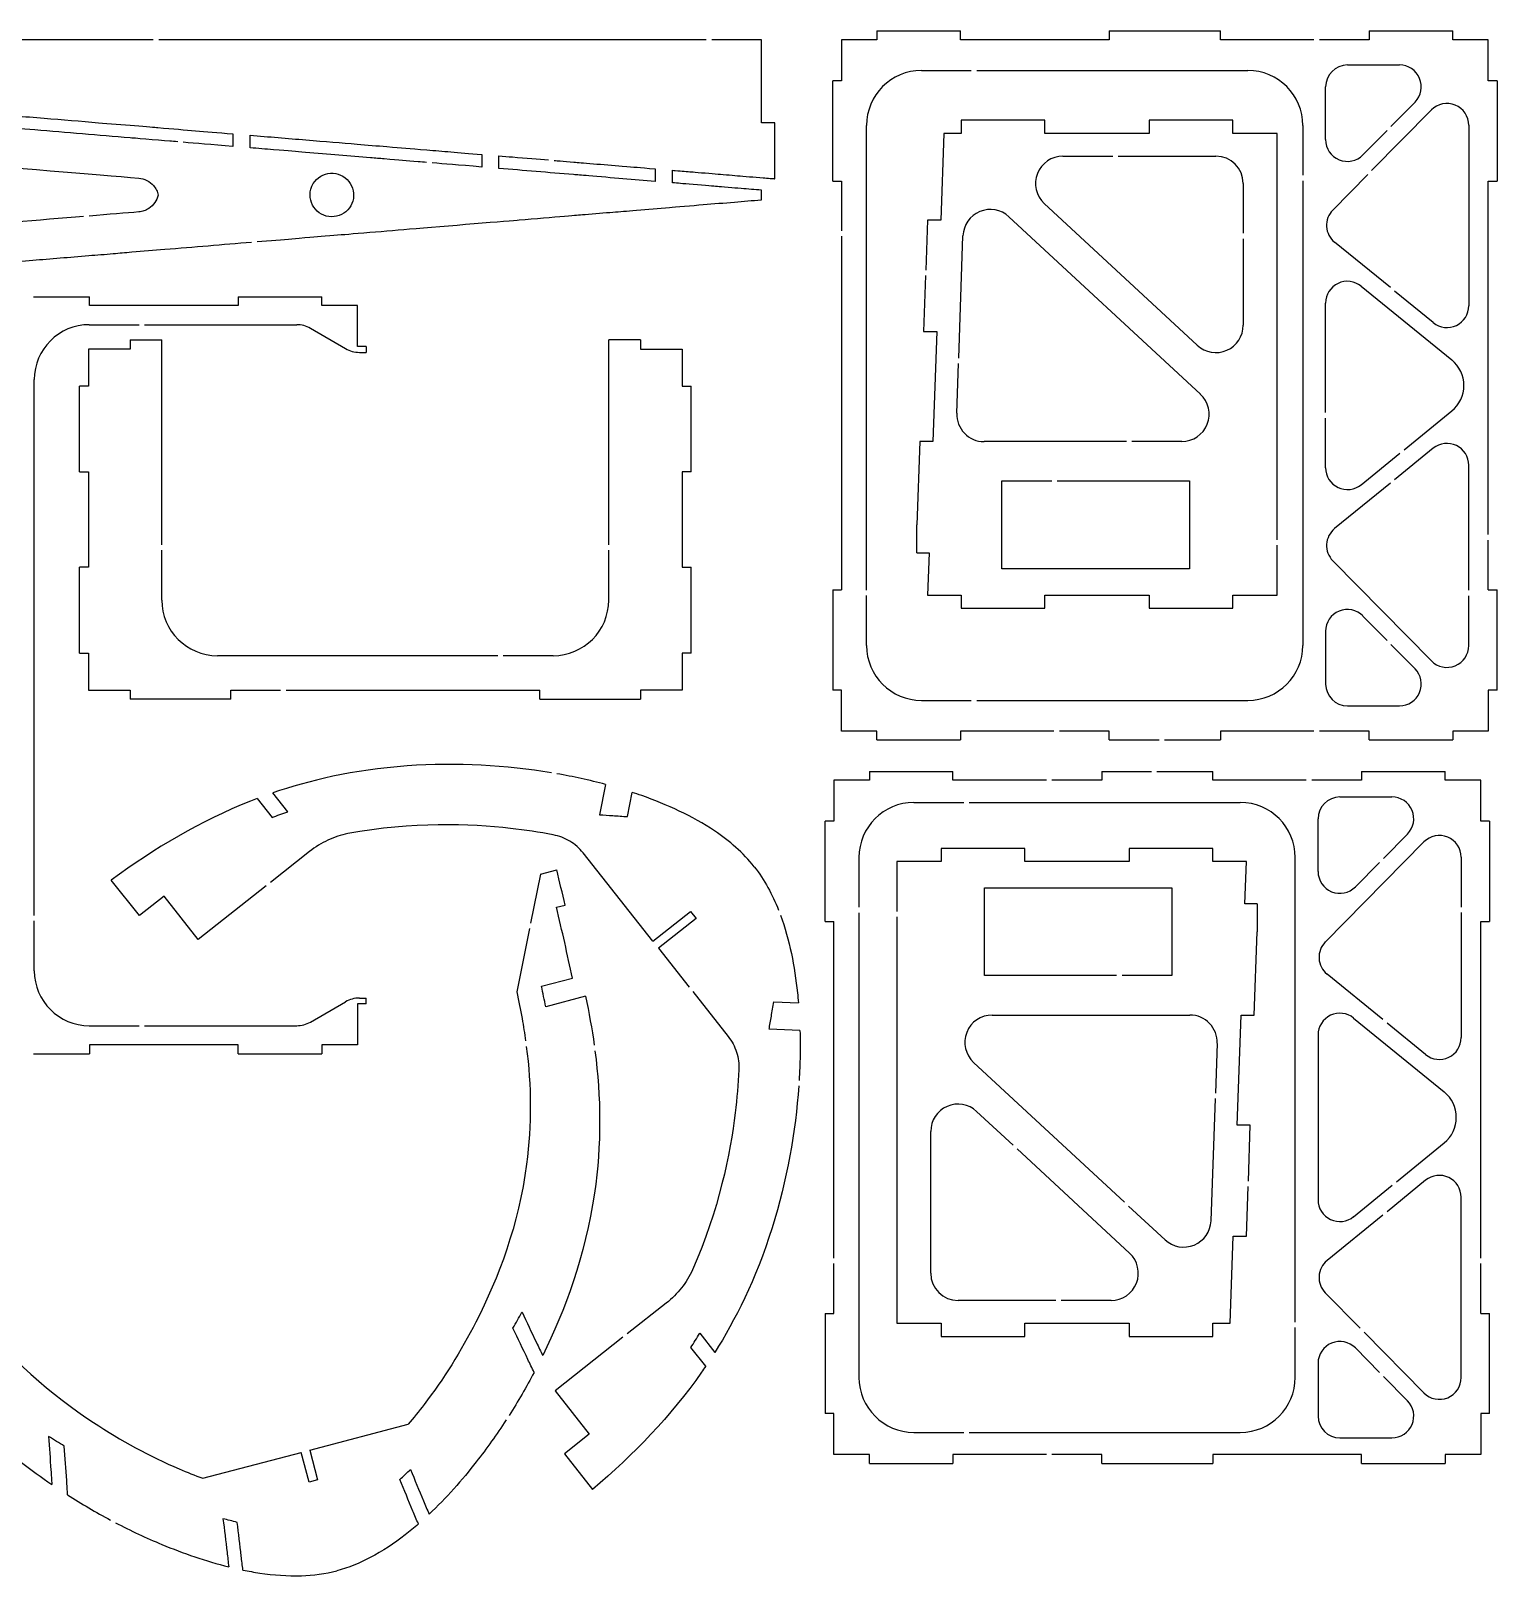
# Model space of a CAD drawing. Header units: millimetres. Extents: x 4 to 596, y -298 to -4.
# Drawn here: x 330.5 to 595.6, y -282.8 to -3.5 of the extents above; entities that cross this region are included whole.
import ezdxf

# ---------------------------------------------------------------- set-up
doc = ezdxf.new("R2010")
doc.units = ezdxf.units.MM
doc.layers.get('0').update_dxf_attribs({"linetype": 'CONTINUOUS'})

msp = doc.modelspace()

# ---------------------------------------------------------------- linework, layer by layer
for p, q in [((352.65, -5.12), (264.17, -5.12)), ((452.65, -5.12), (353.65, -5.12)), ((462.65, -5.12), (453.65, -5.12)), ((462.65, -20.12), (462.65, -5.12)), ((477.09, -5.11), (477.09, -12.52)), ((483.5, -5.11), (477.09, -5.11)), ((483.5, -3.52), (483.5, -5.11)), ((483.5, -3.52), (498.62, -3.52)), ((498.62, -5.11), (498.62, -3.52)), ((525.5, -5.11), (498.62, -5.11)), ((525.5, -3.52), (525.5, -5.11)), ((525.5, -3.52), (545.62, -3.52)), ((545.62, -5.11), (545.62, -3.52)), ((562.5, -5.11), (545.62, -5.11)), ((572.5, -5.11), (563.5, -5.11)), ((572.5, -3.52), (572.5, -5.11)), ((572.5, -3.52), (587.62, -3.52)), ((587.62, -5.11), (587.62, -3.52)), ((594.03, -5.11), (587.62, -5.11)), ((594.03, -12.52), (594.03, -5.11)), ((491.56, -10.68), (500.56, -10.68)), ((501.56, -10.68), (550.56, -10.68)), ((568.56, -9.68), (577.98, -9.68)), ((475.5, -30.65), (475.5, -12.52)), ((477.09, -12.52), (475.5, -12.52)), ((564.62, -23.17), (564.62, -13.62)), ((595.62, -12.52), (594.03, -12.52)), ((595.62, -12.52), (595.62, -30.65)), ((580.78, -16.39), (576.42, -20.8)), ((572.94, -28.78), (583.76, -17.81)), ((367.05, -22.12), (367.05, -24.39)), ((465.03, -20.12), (462.65, -20.12)), ((465.03, -30.25), (465.03, -20.12)), ((481.62, -104.59), (481.62, -20.62)), ((495.57, -22.04), (495.03, -37.75)), ((498.72, -22.04), (495.57, -22.04)), ((513.84, -19.66), (498.72, -19.66)), ((498.72, -19.66), (498.72, -22.04)), ((513.84, -22.04), (513.84, -19.66)), ((532.72, -22.04), (513.84, -22.04)), ((547.84, -19.66), (532.72, -19.66)), ((532.72, -19.66), (532.72, -22.04)), ((547.84, -22.04), (547.84, -19.66)), ((555.84, -22.04), (547.84, -22.04)), ((555.84, -95.49), (555.84, -22.04)), ((560.5, -20.62), (560.5, -29.62)), ((575.72, -21.52), (571.37, -25.93)), ((590.5, -20.58), (590.5, -53.19)), ((370.17, -24.65), (370.17, -22.38)), ((412.04, -25.85), (412.04, -28.12)), ((415.16, -28.38), (415.16, -26.11)), ((517.12, -26.16), (526.12, -26.16)), ((527.12, -26.16), (544.78, -26.16)), ((443.41, -28.45), (443.41, -30.72)), ((446.53, -30.98), (446.53, -28.71)), ((475.5, -30.65), (477.09, -30.65)), ((477.09, -30.65), (477.09, -39.65)), ((560.5, -30.62), (560.5, -114.59)), ((565.92, -35.9), (572.24, -29.49)), ((594.03, -30.65), (595.62, -30.65)), ((594.03, -94.56), (594.03, -30.65)), ((462.65, -34.04), (462.65, -32.32)), ((549.72, -31.1), (549.72, -40.1)), ((541.42, -60.34), (513.76, -34.72)), ((492.64, -37.75), (492.33, -46.75)), ((495.03, -37.75), (492.64, -37.75)), ((507.34, -37.12), (541.97, -69.19)), ((477.09, -40.65), (477.09, -104.56)), ((498.28, -62.65), (499.05, -40.57)), ((549.72, -41.1), (549.72, -56.72)), ((576.32, -49.93), (566.24, -41.72)), ((492.29, -47.75), (491.94, -57.87)), ((571.05, -49.66), (587.43, -63)), ((331.04, -51.56), (341.16, -51.56)), ((341.16, -53.15), (341.16, -51.56)), ((368.04, -51.56), (383.16, -51.56)), ((368.04, -51.56), (368.04, -53.15)), ((383.16, -53.15), (383.16, -51.56)), ((564.62, -72.49), (564.62, -52.72)), ((584.07, -56.24), (577.09, -50.56)), ((368.04, -53.15), (341.16, -53.15)), ((389.57, -53.15), (383.16, -53.15)), ((389.57, -60.56), (389.57, -53.15)), ((341.1, -56.62), (350.1, -56.62)), ((351.1, -56.62), (378.6, -56.62)), ((381.07, -57.28), (387.41, -60.94)), ((491.94, -57.87), (494.32, -57.87)), ((494.32, -57.87), (493.63, -77.75)), ((348.49, -61.03), (340.95, -61.03)), ((340.95, -61.03), (340.95, -67.71)), ((348.49, -59.38), (354.21, -59.38)), ((348.49, -59.38), (348.49, -61.03)), ((354.21, -96.39), (354.21, -59.38)), ((391.16, -60.56), (389.57, -60.56)), ((391.16, -60.56), (391.16, -61.62)), ((440.73, -59.38), (435.01, -59.38)), ((435.01, -96.39), (435.01, -59.38)), ((440.73, -59.38), (440.73, -61.03)), ((440.73, -61.03), (448.27, -61.03)), ((448.27, -61.03), (448.27, -67.71)), ((389.94, -61.62), (391.16, -61.62)), ((497.93, -72.64), (498.24, -63.64)), ((331.16, -163.4), (331.16, -66.56)), ((340.95, -67.71), (339.33, -67.71)), ((339.33, -83.24), (339.33, -67.71)), ((448.27, -67.71), (449.89, -67.71)), ((449.89, -83.24), (449.89, -67.71)), ((578.8, -79.24), (587.43, -72.21)), ((564.62, -82.49), (564.62, -73.49)), ((491.25, -77.75), (490.72, -92.81)), ((493.63, -77.75), (491.25, -77.75)), ((528.61, -77.75), (502.87, -77.75)), ((538.61, -77.75), (529.61, -77.75)), ((571.05, -85.55), (578.03, -79.87)), ((584.07, -78.97), (577.09, -84.65)), ((339.33, -83.24), (340.95, -83.24)), ((340.95, -83.24), (340.95, -100.48)), ((448.27, -83.24), (448.27, -100.48)), ((449.89, -83.24), (448.27, -83.24)), ((590.5, -104.63), (590.5, -82.02)), ((506.1, -100.75), (506.1, -84.87)), ((506.1, -84.87), (515.1, -84.87)), ((516.1, -84.87), (539.98, -84.87)), ((539.98, -84.87), (539.98, -100.75)), ((576.32, -85.28), (566.24, -93.49)), ((490.72, -97.87), (490.72, -92.81)), ((354.21, -106.39), (354.21, -97.39)), ((435.01, -106.39), (435.01, -97.39)), ((555.84, -105.49), (555.84, -96.49)), ((594.03, -104.56), (594.03, -95.56)), ((340.95, -100.48), (339.33, -100.48)), ((339.33, -116), (339.33, -100.48)), ((448.27, -100.48), (449.89, -100.48)), ((449.89, -116), (449.89, -100.48)), ((490.72, -97.87), (492.93, -97.87)), ((492.93, -97.87), (492.66, -105.49)), ((565.92, -99.31), (583.76, -117.4)), ((539.98, -100.75), (506.1, -100.75)), ((475.5, -104.56), (475.5, -122.69)), ((475.5, -104.56), (477.09, -104.56)), ((481.62, -114.59), (481.62, -105.59)), ((492.66, -105.49), (498.72, -105.49)), ((498.72, -105.49), (498.72, -107.87)), ((513.84, -107.87), (513.84, -105.49)), ((513.84, -105.49), (532.72, -105.49)), ((532.72, -105.49), (532.72, -107.87)), ((547.84, -107.87), (547.84, -105.49)), ((547.84, -105.49), (555.84, -105.49)), ((590.5, -114.63), (590.5, -105.63)), ((594.03, -104.56), (595.62, -104.56)), ((595.62, -122.69), (595.62, -104.56)), ((498.72, -107.87), (513.84, -107.87)), ((532.72, -107.87), (547.84, -107.87)), ((575.72, -113.7), (571.37, -109.28)), ((564.62, -112.04), (564.62, -121.59)), ((580.78, -118.83), (576.42, -114.41)), ((339.33, -116), (340.95, -116)), ((340.95, -116), (340.95, -122.68)), ((414.95, -116.45), (364.27, -116.45)), ((424.95, -116.45), (415.95, -116.45)), ((448.27, -116), (448.27, -122.68)), ((449.89, -116), (448.27, -116)), ((340.95, -122.68), (348.49, -122.68)), ((348.49, -122.68), (348.49, -124.33)), ((366.69, -124.33), (366.69, -122.68)), ((366.69, -122.68), (375.69, -122.68)), ((376.69, -122.68), (422.54, -122.68)), ((422.54, -124.33), (422.54, -122.68)), ((440.73, -122.68), (440.73, -124.33)), ((448.27, -122.68), (440.73, -122.68)), ((477.09, -122.69), (475.5, -122.69)), ((477.09, -130.1), (477.09, -122.69)), ((595.62, -122.69), (594.03, -122.69)), ((594.03, -122.69), (594.03, -130.1)), ((366.69, -124.33), (348.49, -124.33)), ((422.54, -124.33), (440.73, -124.33)), ((491.56, -124.53), (500.56, -124.53)), ((501.56, -124.53), (550.56, -124.53)), ((568.56, -125.53), (577.98, -125.53)), ((483.5, -130.1), (477.09, -130.1)), ((483.5, -131.69), (483.5, -130.1)), ((515.5, -130.1), (498.62, -130.1)), ((498.62, -130.1), (498.62, -131.69)), ((525.5, -130.1), (516.5, -130.1)), ((525.5, -131.69), (525.5, -130.1)), ((562.5, -130.1), (545.62, -130.1)), ((545.62, -130.1), (545.62, -131.69)), ((572.5, -130.1), (563.5, -130.1)), ((572.5, -131.69), (572.5, -130.1)), ((594.03, -130.1), (587.62, -130.1)), ((587.62, -130.1), (587.62, -131.69)), ((483.5, -131.69), (498.62, -131.69)), ((525.5, -131.69), (534.5, -131.69)), ((535.5, -131.69), (545.62, -131.69)), ((572.5, -131.69), (587.62, -131.69)), ((482.13, -138.95), (475.72, -138.95)), ((475.72, -138.95), (475.72, -146.37)), ((482.13, -137.36), (497.25, -137.36)), ((482.13, -137.36), (482.13, -138.95)), ((497.25, -138.95), (497.25, -137.36)), ((514.13, -138.95), (497.25, -138.95)), ((524.13, -138.95), (515.13, -138.95)), ((524.13, -137.36), (524.13, -138.95)), ((524.13, -137.36), (533.13, -137.36)), ((534.13, -137.36), (544.25, -137.36)), ((544.25, -138.95), (544.25, -137.36)), ((561.13, -138.95), (544.25, -138.95)), ((571.13, -138.95), (562.13, -138.95)), ((571.13, -137.36), (586.25, -137.36)), ((571.13, -137.36), (571.13, -138.95)), ((586.25, -138.95), (586.25, -137.36)), ((592.66, -138.95), (586.25, -138.95)), ((592.66, -146.37), (592.66, -138.95)), ((371.45, -142.28), (374.14, -145.68)), ((377, -144.69), (374.29, -141.25)), ((434.42, -139.73), (433.36, -145.21)), ((438.39, -145.55), (439.25, -141.16)), ((567.19, -141.99), (576.61, -141.99)), ((490.19, -142.99), (499.19, -142.99)), ((500.19, -142.99), (549.19, -142.99)), ((475.72, -146.37), (474.13, -146.37)), ((474.13, -164.49), (474.13, -146.37)), ((563.25, -155.47), (563.25, -145.93)), ((594.25, -146.37), (592.66, -146.37)), ((594.25, -146.37), (594.25, -164.49)), ((564.55, -168.21), (582.39, -150.12)), ((579.41, -148.69), (575.06, -153.11)), ((380.93, -151.85), (373.87, -157.43)), ((443, -168.07), (430.37, -152.08)), ((480.25, -152.93), (480.25, -161.93)), ((510.23, -151.29), (495.11, -151.29)), ((495.11, -151.29), (495.11, -153.67)), ((510.23, -153.67), (510.23, -151.29)), ((544.23, -151.29), (529.11, -151.29)), ((529.11, -151.29), (529.11, -153.67)), ((544.23, -153.67), (544.23, -151.29)), ((559.13, -236.9), (559.13, -152.93)), ((589.13, -152.89), (589.13, -161.89)), ((422.66, -155.96), (420.89, -164.78)), ((422.66, -155.96), (425.63, -155.18)), ((495.11, -153.67), (487.11, -153.67)), ((487.11, -153.67), (487.11, -162.67)), ((529.11, -153.67), (510.23, -153.67)), ((550.29, -153.67), (544.23, -153.67)), ((550.02, -161.29), (550.29, -153.67)), ((574.35, -153.82), (570, -158.24)), ((350.15, -163.43), (345.07, -157.01)), ((373.08, -158.05), (360.81, -167.74)), ((502.96, -158.41), (536.84, -158.41)), ((502.96, -174.29), (502.96, -158.41)), ((536.84, -158.41), (536.84, -174.29)), ((354.62, -159.9), (350.15, -163.43)), ((360.81, -167.74), (354.62, -159.9)), ((425.58, -161.92), (427.12, -161.52)), ((552.23, -161.29), (550.02, -161.29)), ((552.23, -161.29), (552.23, -166.35)), ((331.16, -173.4), (331.16, -164.4)), ((443, -168.07), (449.82, -162.69)), ((450.81, -163.94), (443.99, -169.32)), ((449.82, -162.69), (450.81, -163.94)), ((474.13, -164.49), (475.72, -164.49)), ((475.72, -225.33), (475.72, -164.49)), ((480.25, -162.93), (480.25, -246.9)), ((487.11, -163.67), (487.11, -237.13)), ((589.13, -162.89), (589.13, -185.49)), ((592.66, -225.33), (592.66, -164.49)), ((592.66, -164.49), (594.25, -164.49)), ((420.69, -165.76), (418.39, -177.24)), ((551.7, -181.41), (552.23, -166.35)), ((443.99, -169.32), (449.57, -176.38)), ((422.87, -176.21), (428.47, -174.74)), ((526.84, -174.29), (502.96, -174.29)), ((536.84, -174.29), (527.84, -174.29)), ((574.95, -182.24), (564.87, -174.03)), ((389.94, -178.34), (391.16, -178.34)), ((391.16, -179.4), (391.16, -178.34)), ((430.81, -178.02), (423.62, -179.91)), ((450.19, -177.17), (456.62, -185.31)), ((381.07, -182.68), (387.41, -179.02)), ((389.57, -179.4), (389.57, -186.82)), ((391.16, -179.4), (389.57, -179.4)), ((464.84, -179.02), (469.31, -179.2)), ((504.34, -181.41), (540.08, -181.41)), ((548.62, -201.29), (549.32, -181.41)), ((549.32, -181.41), (551.7, -181.41)), ((341.1, -183.34), (350.1, -183.34)), ((351.1, -183.34), (378.6, -183.34)), ((469.58, -184.22), (464, -183.99)), ((569.68, -181.97), (586.06, -195.31)), ((582.7, -188.55), (575.73, -182.87)), ((341.16, -186.82), (341.16, -188.41)), ((368.04, -186.82), (341.16, -186.82)), ((368.04, -188.41), (368.04, -186.82)), ((383.16, -186.82), (383.16, -188.41)), ((389.57, -186.82), (383.16, -186.82)), ((545.02, -186.53), (544.7, -195.52)), ((563.25, -185.02), (563.25, -214.8)), ((331.04, -188.41), (341.16, -188.41)), ((368.04, -188.41), (383.16, -188.41)), ((528.26, -215.25), (500.98, -189.98)), ((544.67, -196.52), (543.89, -218.6)), ((501.52, -198.82), (508.12, -204.94)), ((493.23, -228.07), (493.23, -202.45)), ((551, -201.29), (548.62, -201.29)), ((550.65, -211.42), (551, -201.29)), ((508.86, -205.62), (529.18, -224.44)), ((577.43, -211.54), (586.06, -204.52)), ((569.68, -217.86), (576.66, -212.17)), ((582.7, -211.28), (575.73, -216.96)), ((550.3, -221.41), (550.62, -212.42)), ((589.13, -246.94), (589.13, -214.33)), ((535.6, -222.05), (529, -215.93)), ((574.95, -217.59), (564.87, -225.8)), ((547.37, -237.13), (547.92, -221.41)), ((547.92, -221.41), (550.3, -221.41)), ((475.72, -235.33), (475.72, -226.33)), ((592.66, -235.33), (592.66, -226.33)), ((564.55, -231.62), (570.87, -238.03)), ((445.41, -233.47), (438.35, -239.05)), ((515.82, -233.01), (498.17, -233.01)), ((525.82, -233.01), (516.82, -233.01)), ((474.13, -235.33), (475.72, -235.33)), ((474.13, -235.33), (474.13, -253.46)), ((487.11, -237.13), (495.11, -237.13)), ((495.11, -237.13), (495.11, -239.51)), ((510.23, -239.51), (510.23, -237.13)), ((510.23, -237.13), (529.11, -237.13)), ((529.11, -237.13), (529.11, -239.51)), ((544.23, -239.51), (544.23, -237.13)), ((544.23, -237.13), (547.37, -237.13)), ((592.66, -235.33), (594.25, -235.33)), ((594.25, -253.46), (594.25, -235.33)), ((437.57, -239.66), (425.3, -249.36)), ((451.47, -238.94), (454.19, -242.38)), ((495.11, -239.51), (510.23, -239.51)), ((529.11, -239.51), (544.23, -239.51)), ((559.13, -246.9), (559.13, -237.9)), ((571.57, -238.74), (582.39, -249.71)), ((452.54, -244.9), (449.85, -241.5)), ((574.35, -246), (570, -241.59)), ((563.25, -244.35), (563.25, -253.9)), ((579.41, -251.13), (575.06, -246.72)), ((425.3, -249.36), (431.5, -257.2)), ((475.72, -253.46), (474.13, -253.46)), ((475.72, -260.87), (475.72, -253.46)), ((592.66, -253.46), (592.66, -260.87)), ((594.25, -253.46), (592.66, -253.46)), ((380.95, -260.06), (398.73, -255.39)), ((490.19, -256.84), (499.19, -256.84)), ((500.19, -256.84), (549.19, -256.84)), ((431.5, -257.2), (427.03, -260.73)), ((567.19, -257.84), (576.61, -257.84)), ((361.63, -265.14), (379.41, -260.47)), ((380.83, -265.86), (379.41, -260.47)), ((380.95, -260.06), (382.37, -265.45)), ((427.03, -260.73), (432.1, -267.15)), ((482.13, -260.87), (475.72, -260.87)), ((482.13, -262.46), (482.13, -260.87)), ((482.13, -262.46), (497.25, -262.46)), ((497.25, -260.87), (497.25, -262.46)), ((514.13, -260.87), (497.25, -260.87)), ((524.13, -260.87), (515.13, -260.87)), ((524.13, -262.46), (524.13, -260.87)), ((524.13, -262.46), (544.25, -262.46)), ((544.25, -260.87), (544.25, -262.46)), ((571.13, -260.87), (544.25, -260.87)), ((571.13, -262.46), (571.13, -260.87)), ((571.13, -262.46), (586.25, -262.46)), ((586.25, -260.87), (586.25, -262.46)), ((592.66, -260.87), (586.25, -260.87)), ((382.37, -265.45), (380.83, -265.86))]:
    msp.add_line(p, q)
for centre, radius, start, end in [((491.56, -20.62), 9.94, 90, 180), ((550.56, -20.62), 9.94, 0, 90), ((568.56, -13.62), 3.94, 90, 180), ((577.98, -13.62), 3.94, -44.5991, 90), ((586.56, -20.58), 3.94, 0, 135.4009), ((568.56, -23.17), 3.94, 180, 315.4009), ((517.12, -31.1), 4.94, 90, 227.1907), ((544.78, -31.1), 4.94, 0, 90), ((503.99, -40.74), 4.94, 47.1907, 177.9988), ((568.73, -38.67), 3.94, 135.4009, 230.8512), ((568.56, -52.72), 3.94, 50.8512, 180), ((586.56, -53.19), 3.94, 230.8512, 360), ((341.1, -66.56), 9.94, 90, 180), ((378.6, -61.56), 4.94, 60, 90), ((544.78, -56.72), 4.94, -132.8093, 0), ((389.94, -56.56), 5.06, 240, 270), ((583.68, -67.61), 5.94, -50.8512, 50.8512), ((538.61, -72.81), 4.94, -90, 47.1907), ((502.87, -72.81), 4.94, 177.9988, 270), ((586.56, -82.02), 3.94, 0, 129.1488), ((568.56, -82.49), 3.94, 180, 309.1488), ((568.73, -96.54), 3.94, 129.1488, 224.5991), ((364.27, -106.39), 10.06, 180, 270), ((424.95, -106.39), 10.06, 270, 360), ((568.56, -112.04), 3.94, 44.5991, 180), ((491.56, -114.59), 9.94, 180, 270), ((550.56, -114.59), 9.94, 270, 360), ((586.56, -114.63), 3.94, 224.5991, 360), ((577.98, -121.59), 3.94, -90, 44.5991), ((568.56, -121.59), 3.94, 180, 270), ((567.19, -145.93), 3.94, 90, 180), ((576.61, -145.93), 3.94, -44.5991, 90), ((490.19, -152.93), 9.94, 90, 180), ((549.19, -152.93), 9.94, 0, 90), ((585.19, -152.89), 3.94, 0, 135.4009), ((567.19, -155.47), 3.94, 180, 315.4009), ((567.36, -170.97), 3.94, 135.4009, 230.8512), ((341.1, -173.4), 9.94, 180, 270), ((389.94, -183.4), 5.06, 90, 120), ((504.34, -186.35), 4.94, 90, 227.1907), ((540.08, -186.35), 4.94, -2.0012, 90), ((567.19, -185.02), 3.94, 50.8512, 180), ((378.6, -178.4), 4.94, 270, 300), ((585.19, -185.49), 3.94, 230.8512, 360), ((582.31, -199.91), 5.94, -50.8512, 50.8512), ((498.17, -202.45), 4.94, 47.1907, 180), ((585.19, -214.33), 3.94, 0, 129.1488), ((567.19, -214.8), 3.94, 180, 309.1488), ((538.96, -218.42), 4.94, 227.1907, 357.9988), ((525.82, -228.07), 4.94, -90, 47.1907), ((567.36, -228.85), 3.94, 129.1488, 224.5991), ((498.17, -228.07), 4.94, 180, 270), ((567.19, -244.35), 3.94, 44.5991, 180), ((490.19, -246.9), 9.94, 180, 270), ((549.19, -246.9), 9.94, 270, 360), ((585.19, -246.94), 3.94, 224.5991, 360), ((576.61, -253.9), 3.94, -90, 44.5991), ((567.19, -253.9), 3.94, 180, 270)]:
    msp.add_arc(centre, radius, start, end)
for points, knots in [([(293.43, -16.12), (295.09, -16.25), (296.72, -16.38), (298.29, -16.5), (303.43, -16.9), (308.37, -17.3), (313.09, -17.68), (317.92, -18.07), (322.21, -18.41), (327.68, -18.86), (329.41, -19), (331.18, -19.15), (332.92, -19.29), (336.19, -19.56), (339.56, -19.84), (342.75, -20.11), (346.57, -20.42), (352.74, -20.93), (353.46, -20.99), (359.33, -21.48), (361.3, -21.65), (367.05, -22.12)], [1.172187, 1.172187, 1.172187, 1.172187, 1.667348, 1.667348, 1.667348, 3.296372, 3.296372, 3.296372, 4.965269, 4.965269, 4.965269, 5.494235, 5.494235, 5.494235, 6.487435, 6.487435, 6.487435, 7.675796, 7.675796, 7.675796, 17.453017, 17.453017, 17.453017, 17.453017]), ([(357.08, -23.56), (356.57, -23.52), (356.09, -23.48), (355.63, -23.44), (353.29, -23.25), (348.94, -22.89), (348.46, -22.85), (342.73, -22.37), (337, -21.9), (331.28, -21.43), (321.28, -20.6), (314.06, -20.02), (305.84, -19.37), (304.55, -19.26), (302.86, -19.13), (301.27, -19), (297.92, -18.74), (294.62, -18.48), (291.54, -18.25), (289.69, -18.11), (288.06, -17.98), (286.35, -17.85), (285.38, -17.78), (284.42, -17.71), (283.46, -17.63)], [1.383836, 1.383836, 1.383836, 1.383836, 1.673006, 1.673006, 1.673006, 3.151436, 3.151436, 3.151436, 20.862453, 20.862453, 20.862453, 51.756316, 51.756316, 51.756316, 56.583943, 56.583943, 56.583943, 66.724293, 66.724293, 66.724293, 72.786409, 72.786409, 72.786409, 76.217785, 76.217785, 76.217785, 76.217785]), ([(285.12, -24.9), (295.2, -25.66), (305.24, -26.46), (315.24, -27.26), (326.24, -28.15), (342.67, -29.51), (350.04, -30.12)], [1.43319, 1.43319, 1.43319, 1.43319, 4.476385, 4.476385, 4.476385, 7.826382, 7.826382, 7.826382, 7.826382]), ([(370.17, -22.38), (373.54, -22.66), (376.91, -22.94), (380.27, -23.22), (383.74, -23.51), (386.71, -23.75), (389.52, -23.99), (391.32, -24.14), (393.12, -24.28), (394.92, -24.43), (397.8, -24.67), (398.71, -24.75), (402.12, -25.03), (405.08, -25.27), (407.47, -25.47), (412.04, -25.85)], [0.14577, 0.14577, 0.14577, 0.14577, 1.159844, 1.159844, 1.159844, 2.203553, 2.203553, 2.203553, 2.873091, 2.873091, 2.873091, 3.940745, 3.940745, 3.940745, 4.866586, 4.866586, 4.866586, 4.866586]), ([(402.08, -27.29), (401.59, -27.25), (401.08, -27.21), (400.54, -27.17), (398.28, -26.98), (397.36, -26.9), (394.42, -26.66), (393.57, -26.59), (392.88, -26.53), (391.91, -26.45), (388.25, -26.15), (384.33, -25.82), (380.17, -25.48), (378.41, -25.33), (377.36, -25.25), (374.39, -25), (372.99, -24.88), (371.58, -24.77), (370.17, -24.65)], [1.546615, 1.546615, 1.546615, 1.546615, 1.82787, 1.82787, 1.82787, 3.004205, 3.004205, 3.004205, 3.34269, 3.34269, 3.34269, 4.622609, 4.622609, 4.622609, 5.165904, 5.165904, 5.165904, 5.423997, 5.423997, 5.423997, 5.423997]), ([(415.16, -26.11), (415.94, -26.17), (416.81, -26.25), (417.61, -26.31), (420.04, -26.51), (422.27, -26.7), (424.13, -26.85)], [0.1299507, 0.1299507, 0.1299507, 0.1299507, 0.2837043, 0.2837043, 0.2837043, 0.7517695, 0.7517695, 0.7517695, 0.7517695]), ([(425.13, -26.94), (425.51, -26.97), (425.88, -27), (426.22, -27.03), (426.88, -27.08), (427.86, -27.16), (428.67, -27.23), (429.5, -27.3), (430.25, -27.36), (432.26, -27.53), (433.87, -27.66), (435.78, -27.82), (437.44, -27.96), (439.83, -28.15), (440.29, -28.19), (443.41, -28.45)], [0.8386967, 0.8386967, 0.8386967, 0.8386967, 0.9435882, 0.9435882, 0.9435882, 1.1471125, 1.1471125, 1.1471125, 1.3538297, 1.3538297, 1.3538297, 1.5196425, 1.5196425, 1.5196425, 1.759051, 1.759051, 1.759051, 1.759051]), ([(350.04, -30.12), (350.55, -30.17), (351.05, -30.31), (351.5, -30.54), (351.96, -30.78), (352.37, -31.1), (352.7, -31.48), (352.91, -31.73), (353.09, -32), (353.24, -32.29), (353.38, -32.57), (353.49, -32.87), (353.56, -33.18)], [0, 0, 0, 0, 0.1562887, 0.1562887, 0.1562887, 0.3125632, 0.3125632, 0.3125632, 0.4106884, 0.4106884, 0.4106884, 0.5074549, 0.5074549, 0.5074549, 0.5074549]), ([(381.01, -33.18), (381.01, -34.44), (381.65, -35.68), (382.68, -36.4), (383.7, -37.12), (385.08, -37.31), (386.26, -36.9), (387.44, -36.48), (388.39, -35.47), (388.74, -34.27), (389.08, -33.06), (388.81, -31.69), (388.01, -30.71), (387.23, -29.73), (385.96, -29.17), (384.71, -29.25), (383.46, -29.32), (382.26, -30.04), (381.6, -31.11), (381.21, -31.73), (381.01, -32.45), (381.01, -33.18)], [-3.141593, -3.141593, -3.141593, -3.141593, -2.184118, -2.184118, -2.184118, -1.230832, -1.230832, -1.230832, -0.281048, -0.281048, -0.281048, 0.679234, 0.679234, 0.679234, 1.630968, 1.630968, 1.630968, 2.587313, 2.587313, 2.587313, 3.141593, 3.141593, 3.141593, 3.141593]), ([(443.41, -30.72), (441.47, -30.56), (439.52, -30.4), (437.58, -30.24), (435.65, -30.08), (433.28, -29.88), (431.4, -29.72), (429.98, -29.61), (429.29, -29.55), (428.65, -29.5), (424.16, -29.12), (419.66, -28.75), (415.16, -28.38)], [0.534386, 0.534386, 0.534386, 0.534386, 0.758354, 0.758354, 0.758354, 0.980936, 0.980936, 0.980936, 1.150295, 1.150295, 1.150295, 2.354108, 2.354108, 2.354108, 2.354108]), ([(446.53, -28.71), (446.68, -28.72), (446.85, -28.74), (447.03, -28.75), (448.29, -28.86), (449.09, -28.92), (450.05, -29), (450.33, -29.03), (452.93, -29.24), (454.27, -29.35), (455, -29.41), (455.44, -29.45), (456.3, -29.52), (457.69, -29.64), (458.76, -29.73), (460.45, -29.87), (461.29, -29.94), (462.09, -30), (462.92, -30.07), (463.34, -30.11), (463.76, -30.14), (464.18, -30.18), (464.45, -30.2), (464.71, -30.22), (464.97, -30.24), (464.99, -30.24), (465.01, -30.24), (465.03, -30.25)], [1.82581077, 1.82581077, 1.82581077, 1.82581077, 1.8320216, 1.8320216, 1.8320216, 1.87505972, 1.87505972, 1.87505972, 1.8877084, 1.8877084, 1.8877084, 1.89453302, 1.89453302, 1.89453302, 1.9055538, 1.9055538, 1.9055538, 1.91102335, 1.91102335, 1.91102335, 1.91381921, 1.91381921, 1.91381921, 1.91555098, 1.91555098, 1.91555098, 1.91569268, 1.91569268, 1.91569268, 1.91569268]), ([(353.56, -33.18), (353.44, -33.68), (353.24, -34.15), (352.95, -34.56), (352.65, -34.98), (352.28, -35.34), (351.85, -35.62), (351.58, -35.8), (351.29, -35.94), (350.98, -36.04), (350.68, -36.15), (350.36, -36.21), (350.04, -36.24)], [0.001357, 0.001357, 0.001357, 0.001357, 0.1562438, 0.1562438, 0.1562438, 0.3124993, 0.3124993, 0.3124993, 0.4106541, 0.4106541, 0.4106541, 0.50881, 0.50881, 0.50881, 0.50881]), ([(462.65, -32.32), (462.63, -32.32), (462.62, -32.32), (462.6, -32.31), (461.47, -32.22), (460.16, -32.11), (458.97, -32.01), (458.04, -31.94), (457.63, -31.9), (456.62, -31.82), (454.59, -31.65), (454.56, -31.65), (453.12, -31.53), (451.59, -31.4), (448.82, -31.17), (448, -31.1), (447.51, -31.06), (447.02, -31.02), (446.53, -30.98)], [0.0728147, 0.0728147, 0.0728147, 0.0728147, 0.0737291, 0.0737291, 0.0737291, 0.130703, 0.130703, 0.130703, 0.1750789, 0.1750789, 0.1750789, 0.2638618, 0.2638618, 0.2638618, 0.3579082, 0.3579082, 0.3579082, 0.4144774, 0.4144774, 0.4144774, 0.4144774]), ([(371.44, -41.61), (373.68, -41.42), (376.21, -41.21), (377.69, -41.09), (381.66, -40.76), (382.13, -40.72), (384.56, -40.52), (386.61, -40.35), (387.71, -40.26), (390.76, -40), (393.51, -39.78), (396.26, -39.55), (399.01, -39.32), (405.05, -38.82), (417.48, -37.79), (418.8, -37.68), (421.72, -37.44), (424.87, -37.18), (427.01, -37), (429.2, -36.82), (429.38, -36.81), (430.75, -36.69), (432.31, -36.56), (434.36, -36.39), (435.73, -36.28), (437.16, -36.16), (438.12, -36.08), (440.05, -35.92), (442.03, -35.76), (444.01, -35.59), (445.99, -35.43), (446.97, -35.35), (450.22, -35.08), (452.08, -34.92), (453.97, -34.76), (455.86, -34.61), (457.75, -34.45), (459.36, -34.32), (460.98, -34.18), (462.6, -34.05), (462.62, -34.05), (462.63, -34.05), (462.65, -34.04)], [1.475189, 1.475189, 1.475189, 1.475189, 1.491226, 1.491226, 1.491226, 1.534232, 1.534232, 1.534232, 1.570628, 1.570628, 1.570628, 1.603498, 1.603498, 1.603498, 1.675619, 1.675619, 1.675619, 1.835238, 1.835238, 1.835238, 1.998642, 1.998642, 1.998642, 2.18484, 2.18484, 2.18484, 2.380137, 2.380137, 2.380137, 2.581529, 2.581529, 2.581529, 2.680361, 2.680361, 2.680361, 2.780756, 2.780756, 2.780756, 2.866628, 2.866628, 2.866628, 2.867593, 2.867593, 2.867593, 2.867593]), ([(340.07, -37.06), (332.22, -37.71), (322.53, -38.51), (315.24, -39.1), (301.95, -40.17), (288.58, -41.22), (275.14, -42.2)], [0.359768, 0.359768, 0.359768, 0.359768, 0.770129, 0.770129, 0.770129, 1.516945, 1.516945, 1.516945, 1.516945]), ([(271.76, -49.59), (273.51, -49.46), (275.3, -49.33), (277.1, -49.2), (280.83, -48.93), (284.64, -48.64), (288.59, -48.34), (292.89, -48.01), (297.34, -47.67), (301.1, -47.37), (303.9, -47.15), (306.82, -46.92), (309.45, -46.71), (312.97, -46.43), (316.88, -46.11), (320.67, -45.8), (324.12, -45.52), (327.37, -45.26), (330.87, -44.97), (334.12, -44.7), (337.47, -44.42), (341.01, -44.13), (342.47, -44.01), (343.95, -43.89), (345.42, -43.77), (346.59, -43.67), (347.49, -43.59), (348.81, -43.48), (350.79, -43.32), (352.77, -43.16), (354.74, -42.99), (359.98, -42.56), (365.21, -42.12), (370.44, -41.69)], [1.1939876, 1.1939876, 1.1939876, 1.1939876, 1.2093322, 1.2093322, 1.2093322, 1.241284, 1.241284, 1.241284, 1.2760671, 1.2760671, 1.2760671, 1.3019966, 1.3019966, 1.3019966, 1.336719, 1.336719, 1.336719, 1.3683773, 1.3683773, 1.3683773, 1.3977674, 1.3977674, 1.3977674, 1.4099668, 1.4099668, 1.4099668, 1.4197023, 1.4197023, 1.4197023, 1.4342651, 1.4342651, 1.4342651, 1.4727644, 1.4727644, 1.4727644, 1.4727644]), ([(424.65, -137.63), (416.54, -136.28), (407.63, -135.73), (398.56, -136.38), (388.73, -137.08), (380.68, -139.06), (374.29, -141.25)], [4.087537, 4.087537, 4.087537, 4.087537, 6.454262, 6.454262, 6.454262, 9.018789, 9.018789, 9.018789, 9.018789]), ([(434.42, -139.73), (432.97, -139.34), (431.5, -138.98), (430.04, -138.66), (428.6, -138.35), (427.13, -138.06), (425.64, -137.8)], [3.1011147, 3.1011147, 3.1011147, 3.1011147, 3.5504057, 3.5504057, 3.5504057, 3.9912339, 3.9912339, 3.9912339, 3.9912339]), ([(371.45, -142.28), (371.04, -142.43), (370.63, -142.59), (370.24, -142.75), (361.14, -146.35), (352.99, -151.23), (345.07, -157.01)], [9.413589, 9.413589, 9.413589, 9.413589, 9.593883, 9.593883, 9.593883, 13.721995, 13.721995, 13.721995, 13.721995]), ([(461.32, -154.61), (459.32, -152.08), (456.83, -149.94), (454.15, -148.14), (450.15, -145.44), (445.53, -143.35), (440.97, -141.74), (440.4, -141.54), (439.82, -141.35), (439.25, -141.16)], [0, 0, 0, 0, 0.969271, 0.969271, 0.969271, 2.419171, 2.419171, 2.419171, 2.601341, 2.601341, 2.601341, 2.601341]), ([(374.14, -145.68), (374.14, -145.68), (374.14, -145.68), (374.14, -145.68), (375.06, -145.35), (376.01, -145.02), (377, -144.69), (377, -144.69), (377, -144.69), (377, -144.69)], [-9.2313759, -9.2313759, -9.2313759, -9.2313759, -9.2309297, -9.2309297, -9.2309297, -8.8301882, -8.8301882, -8.8301882, -8.8293602, -8.8293602, -8.8293602, -8.8293602]), ([(433.36, -145.21), (433.36, -145.21), (433.36, -145.21), (433.36, -145.21), (434.16, -145.25), (434.95, -145.3), (435.74, -145.35), (436.62, -145.41), (437.51, -145.47), (438.39, -145.55), (438.39, -145.55), (438.39, -145.55), (438.39, -145.55)], [-0.0005172, -0.0005172, -0.0005172, -0.0005172, 0, 0, 0, 0.2379919, 0.2379919, 0.2379919, 0.5035609, 0.5035609, 0.5035609, 0.5039632, 0.5039632, 0.5039632, 0.5039632]), ([(424.96, -148.84), (422.47, -148.36), (419.89, -147.97), (417.26, -147.67), (409.98, -146.86), (399.48, -146.46), (387.85, -148.62)], [1.455954, 1.455954, 1.455954, 1.455954, 2.084541, 2.084541, 2.084541, 3.825429, 3.825429, 3.825429, 3.825429]), ([(387.85, -148.62), (386.61, -148.86), (385.39, -149.26), (384.24, -149.8), (383.06, -150.35), (381.95, -151.05), (380.93, -151.85)], [0, 0, 0, 0, 0.380031, 0.380031, 0.380031, 0.7695075, 0.7695075, 0.7695075, 0.7695075]), ([(430.37, -152.08), (429.71, -151.24), (428.9, -150.54), (427.99, -149.99), (427.05, -149.43), (426.03, -149.05), (424.96, -148.84)], [0, 0, 0, 0, 0.3199383, 0.3199383, 0.3199383, 0.6465211, 0.6465211, 0.6465211, 0.6465211]), ([(466.07, -163.37), (467.7, -167.81), (468.64, -172.69), (469.13, -177.39), (469.2, -177.99), (469.25, -178.59), (469.31, -179.2)], [0.999779, 0.999779, 0.999779, 0.999779, 2.419171, 2.419171, 2.419171, 2.601341, 2.601341, 2.601341, 2.601341]), ([(418.39, -177.24), (418.74, -178.86), (419.06, -180.46), (419.34, -182.05), (419.58, -183.41), (419.8, -184.76), (419.98, -186.1)], [0.000072, 0.000072, 0.000072, 0.000072, 0.543215, 0.543215, 0.543215, 1.010021, 1.010021, 1.010021, 1.010021]), ([(464, -183.99), (464, -183.99), (464, -183.99), (464, -183.99), (464.14, -183.2), (464.28, -182.42), (464.41, -181.64), (464.56, -180.77), (464.7, -179.89), (464.84, -179.02), (464.84, -179.02), (464.84, -179.02), (464.84, -179.02)], [-0.0005172, -0.0005172, -0.0005172, -0.0005172, 0, 0, 0, 0.2379919, 0.2379919, 0.2379919, 0.5035609, 0.5035609, 0.5035609, 0.5039632, 0.5039632, 0.5039632, 0.5039632]), ([(469.58, -184.22), (469.62, -185.73), (469.63, -187.24), (469.6, -188.74), (469.58, -190.2), (469.52, -191.7), (469.43, -193.22)], [3.1011147, 3.1011147, 3.1011147, 3.1011147, 3.5504057, 3.5504057, 3.5504057, 3.9912339, 3.9912339, 3.9912339, 3.9912339]), ([(420.11, -187.09), (421.03, -194.27), (421.1, -201.19), (420.16, -208.36), (418.72, -219.3), (415.09, -228.92), (410.99, -236.92), (408.32, -242.14), (405.12, -247.25), (401.62, -251.82), (400.7, -253.03), (399.73, -254.23), (398.73, -255.39), (398.73, -255.39), (398.73, -255.39), (398.73, -255.39)], [1.125365, 1.125365, 1.125365, 1.125365, 3.635216, 3.635216, 3.635216, 7.464072, 7.464072, 7.464072, 9.969334, 9.969334, 9.969334, 10.631591, 10.631591, 10.631591, 10.631732, 10.631732, 10.631732, 10.631732]), ([(456.62, -185.31), (457.29, -186.15), (457.79, -187.09), (458.11, -188.11), (458.44, -189.15), (458.57, -190.24), (458.53, -191.33)], [0, 0, 0, 0, 0.3199383, 0.3199383, 0.3199383, 0.6465211, 0.6465211, 0.6465211, 0.6465211]), ([(432.52, -187.87), (433.61, -196.22), (433.73, -204.72), (432.42, -213.63), (430.76, -224.9), (427.11, -234.78), (423.07, -242.97)], [1.00358, 1.00358, 1.00358, 1.00358, 3.539148, 3.539148, 3.539148, 6.747795, 6.747795, 6.747795, 6.747795]), ([(458.53, -191.33), (458.42, -193.86), (458.2, -196.46), (457.88, -199.08), (456.99, -206.35), (454.95, -216.66), (450.15, -227.48)], [1.455954, 1.455954, 1.455954, 1.455954, 2.084541, 2.084541, 2.084541, 3.825429, 3.825429, 3.825429, 3.825429]), ([(469.36, -194.22), (468.8, -202.42), (467.27, -211.22), (464.54, -219.89), (461.59, -229.29), (457.8, -236.67), (454.19, -242.38)], [4.087537, 4.087537, 4.087537, 4.087537, 6.454262, 6.454262, 6.454262, 9.018789, 9.018789, 9.018789, 9.018789]), ([(309.45, -216.16), (312.18, -222.86), (315.52, -228.93), (319.86, -234.71), (326.49, -243.53), (334.38, -250.13), (341.88, -255.08), (346.77, -258.31), (352.07, -261.18), (357.36, -263.45), (358.76, -264.05), (360.19, -264.62), (361.63, -265.14), (361.63, -265.14), (361.63, -265.14), (361.63, -265.14)], [1.125365, 1.125365, 1.125365, 1.125365, 3.635216, 3.635216, 3.635216, 7.464072, 7.464072, 7.464072, 9.969334, 9.969334, 9.969334, 10.631591, 10.631591, 10.631591, 10.631732, 10.631732, 10.631732, 10.631732]), ([(299.03, -222.94), (302.18, -230.74), (306.25, -238.2), (311.77, -245.32), (318.76, -254.32), (326.79, -261.13), (334.33, -266.28)], [1.00358, 1.00358, 1.00358, 1.00358, 3.539148, 3.539148, 3.539148, 6.747795, 6.747795, 6.747795, 6.747795]), ([(450.15, -227.48), (449.64, -228.63), (448.96, -229.72), (448.18, -230.72), (447.37, -231.73), (446.43, -232.66), (445.41, -233.47)], [0, 0, 0, 0, 0.380031, 0.380031, 0.380031, 0.7695075, 0.7695075, 0.7695075, 0.7695075]), ([(417.7, -238.03), (417.7, -238.03), (417.7, -238.03), (417.7, -238.03), (417.97, -237.54), (418.24, -237.06), (418.51, -236.57), (418.78, -236.08), (419.05, -235.59), (419.32, -235.09), (419.32, -235.09), (419.32, -235.09), (419.32, -235.09)], [-0.0001614, -0.0001614, -0.0001614, -0.0001614, 0, 0, 0, 0.1661138, 0.1661138, 0.1661138, 0.3351215, 0.3351215, 0.3351215, 0.3357372, 0.3357372, 0.3357372, 0.3357372]), ([(419.32, -235.09), (419.33, -235.09), (419.33, -235.09), (419.33, -235.09), (420.19, -236.93), (421.06, -238.77), (421.94, -240.61), (422.32, -241.39), (422.7, -242.18), (423.07, -242.97)], [-0.0006157, -0.0006157, -0.0006157, -0.0006157, 0, 0, 0, 0.6101674, 0.6101674, 0.6101674, 0.8717605, 0.8717605, 0.8717605, 0.8717605]), ([(421.52, -246), (421.14, -245.22), (420.77, -244.44), (420.39, -243.65), (419.49, -241.78), (418.59, -239.91), (417.7, -238.03), (417.7, -238.03), (417.7, -238.03), (417.7, -238.03)], [0.3323777, 0.3323777, 0.3323777, 0.3323777, 0.5929626, 0.5929626, 0.5929626, 1.2163386, 1.2163386, 1.2163386, 1.2164999, 1.2164999, 1.2164999, 1.2164999]), ([(449.85, -241.5), (449.85, -241.5), (449.85, -241.49), (449.85, -241.49), (450.38, -240.68), (450.92, -239.83), (451.47, -238.94), (451.47, -238.94), (451.47, -238.94), (451.47, -238.94)], [-9.2313759, -9.2313759, -9.2313759, -9.2313759, -9.2309297, -9.2309297, -9.2309297, -8.8301882, -8.8301882, -8.8301882, -8.8293602, -8.8293602, -8.8293602, -8.8293602]), ([(452.54, -244.9), (452.29, -245.26), (452.04, -245.62), (451.8, -245.97), (446.19, -253.99), (439.56, -260.79), (432.1, -267.15)], [9.413589, 9.413589, 9.413589, 9.413589, 9.593883, 9.593883, 9.593883, 13.721995, 13.721995, 13.721995, 13.721995]), ([(416.45, -254.61), (414.76, -257.22), (412.96, -259.76), (411.07, -262.17), (408.5, -265.46), (405.63, -268.72), (402.53, -271.64)], [8.361371, 8.361371, 8.361371, 8.361371, 9.485292, 9.485292, 9.485292, 11.011259, 11.011259, 11.011259, 11.011259]), ([(336.58, -259.34), (336.58, -259.34), (336.58, -259.34), (336.58, -259.34), (336.11, -259.05), (335.64, -258.76), (335.17, -258.47), (334.69, -258.17), (334.21, -257.88), (333.73, -257.58), (333.73, -257.58), (333.72, -257.58), (333.72, -257.58)], [-0.0001614, -0.0001614, -0.0001614, -0.0001614, 0, 0, 0, 0.1661138, 0.1661138, 0.1661138, 0.3351215, 0.3351215, 0.3351215, 0.3357372, 0.3357372, 0.3357372, 0.3357372]), ([(333.72, -257.58), (333.72, -257.58), (333.72, -257.58), (333.72, -257.58), (333.87, -259.61), (334.02, -261.64), (334.16, -263.67), (334.21, -264.54), (334.27, -265.41), (334.33, -266.28)], [-0.0006157, -0.0006157, -0.0006157, -0.0006157, 0, 0, 0, 0.6101674, 0.6101674, 0.6101674, 0.8717605, 0.8717605, 0.8717605, 0.8717605]), ([(337.17, -268.16), (337.12, -267.29), (337.06, -266.42), (337.01, -265.56), (336.87, -263.48), (336.73, -261.41), (336.58, -259.34), (336.58, -259.34), (336.58, -259.34), (336.58, -259.34)], [0.3323777, 0.3323777, 0.3323777, 0.3323777, 0.5929626, 0.5929626, 0.5929626, 1.2163386, 1.2163386, 1.2163386, 1.2164999, 1.2164999, 1.2164999, 1.2164999]), ([(397.24, -265.38), (397.24, -265.38), (397.25, -265.38), (397.25, -265.38), (397.89, -264.77), (398.52, -264.16), (399.16, -263.55), (399.16, -263.55), (399.16, -263.55), (399.17, -263.55)], [-0.0002152, -0.0002152, -0.0002152, -0.0002152, 0, 0, 0, 0.2648231, 0.2648231, 0.2648231, 0.2652819, 0.2652819, 0.2652819, 0.2652819]), ([(399.17, -263.55), (399.17, -263.55), (399.17, -263.55), (399.17, -263.55), (399.94, -265.43), (400.72, -267.32), (401.51, -269.21), (401.85, -270.02), (402.19, -270.83), (402.53, -271.64)], [-0.0004588, -0.0004588, -0.0004588, -0.0004588, 0, 0, 0, 0.6097949, 0.6097949, 0.6097949, 0.8705432, 0.8705432, 0.8705432, 0.8705432]), ([(400.59, -273.4), (400.26, -272.62), (399.93, -271.84), (399.6, -271.06), (398.81, -269.16), (398.03, -267.28), (397.24, -265.38), (397.24, -265.38), (397.24, -265.38), (397.24, -265.38)], [0.3414441, 0.3414441, 0.3414441, 0.3414441, 0.5952678, 0.5952678, 0.5952678, 1.2106794, 1.2106794, 1.2106794, 1.2108946, 1.2108946, 1.2108946, 1.2108946]), ([(345.82, -273.17), (348.58, -274.61), (351.39, -275.93), (354.23, -277.11), (358.07, -278.7), (362.18, -280.13), (366.31, -281.15)], [8.361371, 8.361371, 8.361371, 8.361371, 9.485292, 9.485292, 9.485292, 11.011259, 11.011259, 11.011259, 11.011259]), ([(367.84, -273.11), (367.84, -273.11), (367.84, -273.11), (367.84, -273.11), (366.98, -272.89), (366.13, -272.67), (365.27, -272.46), (365.27, -272.46), (365.27, -272.46), (365.27, -272.46)], [-0.0002152, -0.0002152, -0.0002152, -0.0002152, 0, 0, 0, 0.2648231, 0.2648231, 0.2648231, 0.2652819, 0.2652819, 0.2652819, 0.2652819]), ([(365.27, -272.46), (365.27, -272.46), (365.27, -272.46), (365.27, -272.46), (365.52, -274.48), (365.76, -276.5), (366, -278.54), (366.11, -279.41), (366.21, -280.28), (366.31, -281.15)], [-0.0004588, -0.0004588, -0.0004588, -0.0004588, 0, 0, 0, 0.6097949, 0.6097949, 0.6097949, 0.8705432, 0.8705432, 0.8705432, 0.8705432]), ([(368.87, -281.73), (368.77, -280.89), (368.67, -280.05), (368.57, -279.21), (368.33, -277.17), (368.09, -275.14), (367.84, -273.11), (367.84, -273.11), (367.84, -273.11), (367.84, -273.11)], [0.3414441, 0.3414441, 0.3414441, 0.3414441, 0.5952678, 0.5952678, 0.5952678, 1.2106794, 1.2106794, 1.2106794, 1.2108946, 1.2108946, 1.2108946, 1.2108946]), ([(400.59, -273.4), (399.8, -274.08), (399, -274.74), (398.19, -275.37), (396.21, -276.91), (394.1, -278.32), (391.88, -279.48), (389.96, -280.48), (387.95, -281.31), (385.86, -281.86)], [11.325765, 11.325765, 11.325765, 11.325765, 11.703425, 11.703425, 11.703425, 12.622256, 12.622256, 12.622256, 13.417164, 13.417164, 13.417164, 13.417164]), ([(368.87, -281.73), (369.89, -281.94), (370.92, -282.12), (371.93, -282.27), (374.41, -282.63), (376.94, -282.83), (379.44, -282.75), (381.6, -282.68), (383.76, -282.41), (385.86, -281.86)], [11.325765, 11.325765, 11.325765, 11.325765, 11.703425, 11.703425, 11.703425, 12.622256, 12.622256, 12.622256, 13.417164, 13.417164, 13.417164, 13.417164])]:
    msp.add_open_spline(points, degree=3, knots=knots)
for points in [[(367.05, -24.39), (363.15, -24.07), (360.33, -23.83), (358.08, -23.65)], [(412.04, -28.12), (407.64, -27.75), (405.36, -27.57), (403.07, -27.38)], [(350.04, -36.24), (347.77, -36.43), (344.64, -36.69), (341.07, -36.98)], [(427.12, -161.52), (426.63, -159.4), (426.13, -157.29), (425.63, -155.18)], [(461.32, -154.61), (463.18, -156.96), (464.61, -159.65), (465.71, -162.43)], [(428.47, -174.74), (427.53, -170.46), (426.57, -166.19), (425.58, -161.92)], [(423.62, -179.91), (423.37, -178.68), (423.12, -177.45), (422.87, -176.21)], [(430.81, -178.02), (431.44, -180.96), (431.97, -183.91), (432.39, -186.88)], [(421.52, -246), (420.12, -248.63), (418.61, -251.24), (416.99, -253.77)], [(337.17, -268.16), (339.68, -269.76), (342.28, -271.29), (344.94, -272.7)]]:
    msp.add_open_spline(points, degree=3)

doc.saveas('drawing.dxf')
